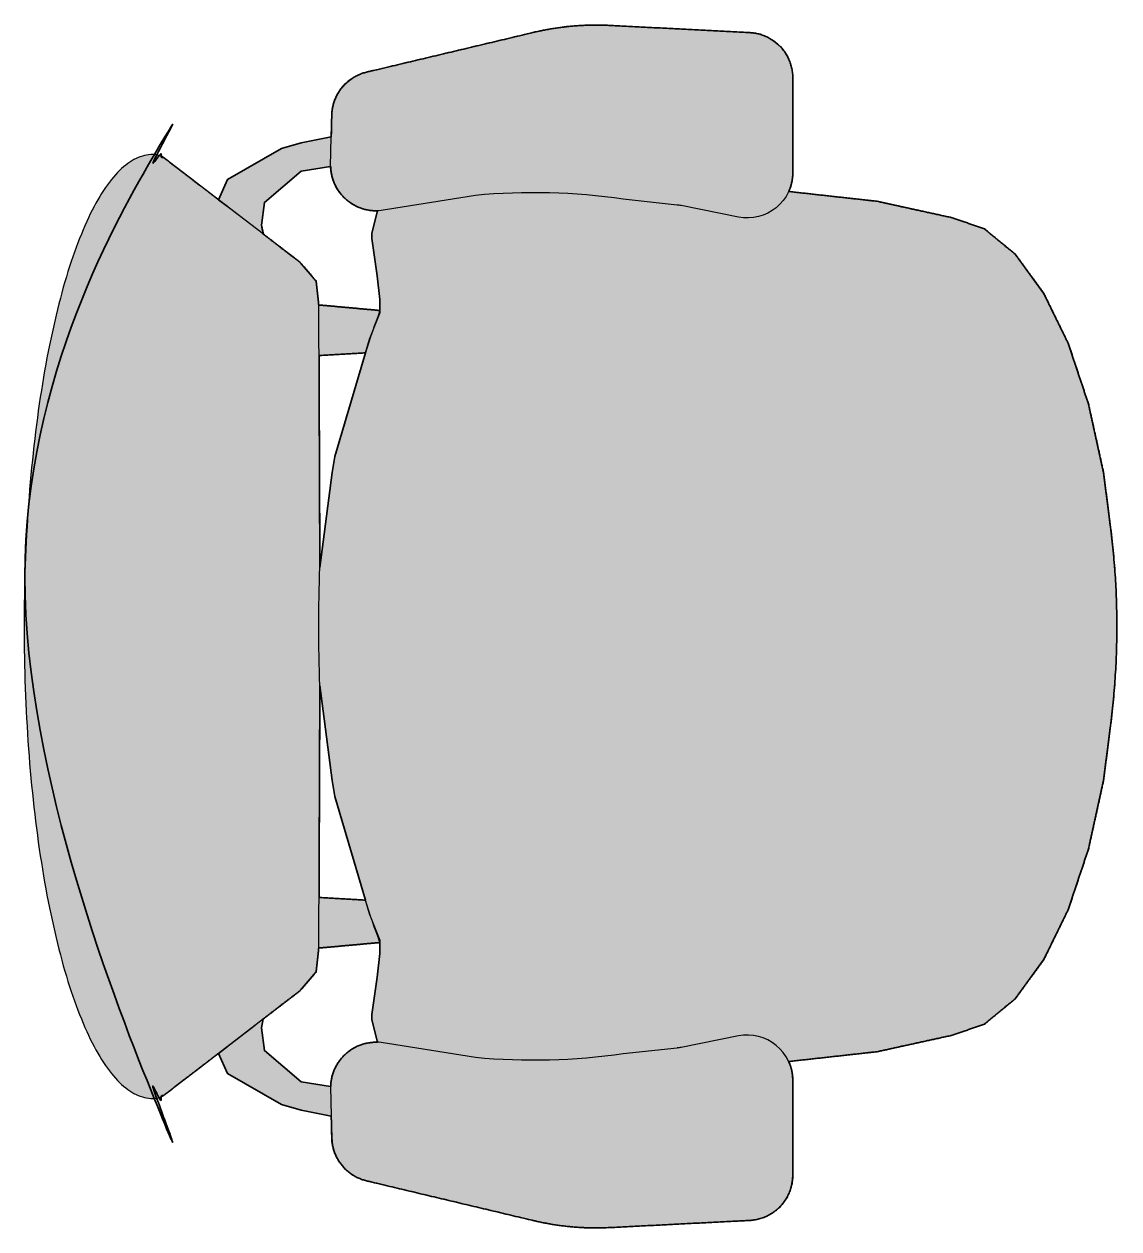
# Model space of a CAD drawing. Header units: millimetres. Extents: x 0 to 2114, y -1303 to 973.
# Drawn here: x 1347 to 1959, y -1134 to -460 of the extents above; entities that cross this region are included whole.
import ezdxf

# ---------------------------------------------------------------- set-up
doc = ezdxf.new("R2010")
doc.units = ezdxf.units.MM
doc.layers.add('Blocks', color=7, linetype='Continuous')
doc.layers.add('Blocks$Fill', color=7, linetype='Continuous', true_color=0xffffff)
doc.layers.add('Blocks$Inner', color=7, linetype='Continuous', lineweight=25, true_color=0x007f00)
doc.layers.add('Blocks$Outline', color=7, linetype='Continuous', lineweight=35, true_color=0xff3f3f)

# ---------------------------------------------------------------- blocks, each defined once
blk = doc.blocks.new('Aeron Size B Office Chair Top')
at = {"layer": 'Blocks$Fill'}
h = blk.add_hatch(color=256, dxfattribs=at)
h.paths.add_polyline_path([(419.86, -438.42), (419.86, -438.97), (419.84, -439.52), (419.81, -440.08), (419.77, -440.64), (419.71, -441.21), (419.64, -441.77), (419.56, -442.34), (419.46, -442.92), (419.35, -443.49), (419.23, -444.06), (419.09, -444.64), (418.94, -445.21), (418.77, -445.79), (418.59, -446.36), (418.4, -446.93), (418.19, -447.5), (417.96, -448.07), (417.72, -448.64), (417.47, -449.2), (417.2, -449.76), (416.91, -450.31), (416.61, -450.86), (416.3, -451.4), (415.97, -451.93), (415.63, -452.46), (415.28, -452.98), (414.91, -453.49), (414.53, -454), (414.14, -454.49), (413.73, -454.98), (413.31, -455.45), (412.88, -455.92), (412.44, -456.37), (411.98, -456.81), (411.52, -457.24), (411.05, -457.66), (410.56, -458.07), (410.07, -458.46), (409.57, -458.84), (409.06, -459.21), (408.54, -459.57), (408.02, -459.91), (407.48, -460.23), (406.95, -460.54), (406.4, -460.84), (405.86, -461.12), (405.31, -461.39), (404.75, -461.65), (404.19, -461.89), (403.63, -462.11), (403.07, -462.32), (402.5, -462.52), (401.93, -462.7), (401.37, -462.87), (400.8, -463.02), (400.23, -463.16), (399.67, -463.28), (399.1, -463.4), (398.54, -463.49), (397.98, -463.58), (397.42, -463.65), (396.87, -463.71), (396.31, -463.75), (395.77, -463.79), (317.87, -467.78), (315.17, -467.9), (312.46, -467.96), (309.75, -467.98), (307.03, -467.95), (304.32, -467.87), (301.6, -467.75), (298.89, -467.57), (296.18, -467.35), (293.48, -467.08), (290.78, -466.76), (288.08, -466.39), (285.4, -465.97), (282.73, -465.51), (280.06, -465), (277.41, -464.44), (274.77, -463.84), (181.75, -441.69), (181.28, -441.58), (180.81, -441.45), (180.34, -441.31), (179.86, -441.16), (179.39, -441.01), (178.92, -440.84), (178.45, -440.66), (177.98, -440.47), (177.51, -440.28), (177.04, -440.07), (176.57, -439.85), (176.11, -439.62), (175.65, -439.38), (175.19, -439.13), (174.74, -438.87), (174.29, -438.59), (173.85, -438.31), (173.41, -438.02), (172.97, -437.72), (172.54, -437.41), (172.11, -437.09), (171.69, -436.76), (171.28, -436.41), (170.87, -436.06), (170.47, -435.71), (170.08, -435.34), (169.69, -434.96), (169.32, -434.57), (168.95, -434.18), (168.58, -433.78), (168.23, -433.37), (167.89, -432.95), (167.55, -432.53), (167.22, -432.1), (166.91, -431.66), (166.6, -431.21), (166.3, -430.76), (166.01, -430.31), (165.74, -429.85), (165.47, -429.38), (165.21, -428.91), (164.96, -428.43), (164.73, -427.95), (164.5, -427.47), (164.29, -426.98), (164.09, -426.49), (163.89, -426), (163.71, -425.51), (163.54, -425.01), (163.38, -424.51), (163.23, -424.01), (163.09, -423.51), (162.96, -423.01), (162.85, -422.51), (162.74, -422.01), (162.64, -421.51), (162.56, -421.01), (162.48, -420.51), (162.42, -420.02), (162.36, -419.52), (162.32, -419.03), (162.29, -418.54), (162.26, -418.05), (162.24, -417.56), (161.97, -405.58), (145.23, -402.23), (134.11, -399.05), (103.95, -381.59), (98.98, -370.41), (103.93, -366.6), (69.15, -393.3), (68.97, -393.44), (68.79, -393.57), (68.6, -393.7), (68.41, -393.82), (68.21, -393.95), (68.02, -394.07), (67.82, -394.18), (67.62, -394.29), (67.41, -394.4), (67.21, -394.5), (67, -394.6), (66.79, -394.7), (66.57, -394.79), (66.36, -394.88), (66.14, -394.96), (65.92, -395.04), (65.7, -395.11), (65.48, -395.18), (65.26, -395.24), (65.04, -395.3), (64.81, -395.36), (64.59, -395.41), (64.36, -395.46), (64.13, -395.5), (63.9, -395.53), (63.68, -395.57), (63.45, -395.59), (63.22, -395.62), (62.99, -395.64), (62.77, -395.65), (62.54, -395.66), (62.31, -395.66), (61.72, -395.65), (61.13, -395.63), (60.54, -395.58), (59.95, -395.52), (59.36, -395.44), (58.77, -395.34), (58.19, -395.23), (57.6, -395.1), (57.01, -394.95), (56.43, -394.78), (55.84, -394.59), (55.26, -394.39), (54.67, -394.17), (54.09, -393.93), (53.5, -393.68), (52.92, -393.41), (52.34, -393.12), (51.76, -392.81), (51.18, -392.48), (50.59, -392.14), (50.01, -391.78), (49.43, -391.4), (48.86, -391.01), (48.28, -390.6), (47.7, -390.17), (47.13, -389.72), (46.55, -389.26), (45.98, -388.77), (45.4, -388.27), (44.83, -387.76), (43.69, -386.68), (42.56, -385.52), (41.43, -384.3), (40.3, -383.02), (39.18, -381.66), (38.07, -380.24), (36.97, -378.75), (35.87, -377.2), (34.78, -375.58), (33.69, -373.9), (32.62, -372.15), (31.55, -370.33), (30.49, -368.46), (28.39, -364.52), (26.34, -360.32), (24.32, -355.89), (22.34, -351.21), (20.4, -346.29), (18.51, -341.15), (16.67, -335.79), (14.87, -330.2), (13.13, -324.41), (11.43, -318.41), (8.22, -305.81), (5.23, -292.46), (2.49, -278.43), (0, -263.78), (-2.22, -248.55), (-4.16, -232.83), (-5.82, -216.67), (-7.19, -200.16), (-8.26, -183.35), (-9.02, -166.32), (-9.49, -149.14), (-9.64, -131.89), (-9.49, -114.64), (-9.02, -97.46), (-8.26, -80.43), (-7.19, -63.62), (-5.82, -47.1), (-4.16, -30.95), (-2.22, -15.22), (0, 0), (2.49, 14.66), (5.23, 28.69), (8.22, 42.03), (11.43, 54.63), (13.13, 60.63), (14.87, 66.43), (16.67, 72.01), (18.51, 77.38), (20.4, 82.52), (22.34, 87.43), (24.32, 92.11), (26.34, 96.55), (28.39, 100.74), (30.49, 104.69), (31.55, 106.56), (32.62, 108.38), (33.69, 110.12), (34.78, 111.81), (35.87, 113.43), (36.97, 114.98), (38.07, 116.47), (39.18, 117.89), (40.3, 119.24), (41.43, 120.53), (42.56, 121.75), (43.69, 122.9), (44.83, 123.98), (45.4, 124.5), (45.98, 125), (46.55, 125.48), (47.12, 125.94), (47.7, 126.39), (48.28, 126.82), (48.86, 127.23), (49.43, 127.63), (50.01, 128.01), (50.59, 128.37), (51.18, 128.71), (51.76, 129.03), (52.34, 129.34), (52.92, 129.63), (53.5, 129.9), (54.09, 130.16), (54.67, 130.4), (55.26, 130.62), (55.84, 130.82), (56.43, 131), (57.01, 131.17), (57.6, 131.32), (58.19, 131.45), (58.77, 131.57), (59.36, 131.66), (59.95, 131.74), (60.54, 131.81), (61.13, 131.85), (61.72, 131.88), (62.31, 131.89), (62.54, 131.88), (62.77, 131.87), (62.99, 131.86), (63.22, 131.84), (63.45, 131.82), (63.68, 131.79), (63.9, 131.76), (64.13, 131.72), (64.36, 131.68), (64.59, 131.63), (64.81, 131.58), (65.04, 131.53), (65.26, 131.47), (65.48, 131.4), (65.7, 131.33), (65.92, 131.26), (66.14, 131.18), (66.36, 131.1), (66.57, 131.01), (66.79, 130.92), (67, 130.83), (67.21, 130.73), (67.41, 130.62), (67.62, 130.52), (67.82, 130.41), (68.02, 130.29), (68.21, 130.17), (68.41, 130.05), (68.6, 129.92), (68.79, 129.79), (68.97, 129.66), (69.15, 129.52), (103.93, 102.82), (98.98, 106.64), (103.95, 117.82), (134.11, 135.28), (145.23, 138.45), (161.97, 141.8), (162.24, 153.78), (162.26, 154.27), (162.29, 154.76), (162.32, 155.25), (162.36, 155.74), (162.42, 156.24), (162.48, 156.74), (162.56, 157.24), (162.64, 157.74), (162.74, 158.24), (162.85, 158.74), (162.96, 159.24), (163.09, 159.74), (163.23, 160.24), (163.38, 160.74), (163.54, 161.23), (163.71, 161.73), (163.89, 162.23), (164.09, 162.72), (164.29, 163.21), (164.5, 163.69), (164.73, 164.18), (164.96, 164.66), (165.21, 165.13), (165.47, 165.6), (165.74, 166.07), (166.01, 166.53), (166.3, 166.99), (166.6, 167.44), (166.91, 167.88), (167.22, 168.32), (167.55, 168.75), (167.89, 169.18), (168.23, 169.59), (168.58, 170), (168.95, 170.41), (169.32, 170.8), (169.69, 171.19), (170.08, 171.56), (170.47, 171.93), (170.87, 172.29), (171.28, 172.64), (171.69, 172.98), (172.11, 173.31), (172.54, 173.63), (172.97, 173.94), (173.41, 174.25), (173.85, 174.54), (174.29, 174.82), (174.74, 175.09), (175.19, 175.35), (175.65, 175.6), (176.11, 175.84), (176.57, 176.07), (177.04, 176.29), (177.51, 176.5), (177.98, 176.7), (178.45, 176.89), (178.92, 177.06), (179.39, 177.23), (179.86, 177.39), (180.34, 177.54), (180.81, 177.67), (181.28, 177.8), (181.75, 177.92), (274.77, 200.06), (277.41, 200.67), (280.06, 201.22), (282.73, 201.73), (285.4, 202.2), (288.08, 202.61), (290.78, 202.98), (293.48, 203.3), (296.18, 203.57), (298.89, 203.8), (301.6, 203.97), (304.32, 204.1), (307.03, 204.18), (309.75, 204.21), (312.46, 204.19), (315.17, 204.12), (317.87, 204.01), (395.77, 200.01), (396.31, 199.98), (396.87, 199.93), (397.42, 199.87), (397.98, 199.8), (398.54, 199.72), (399.1, 199.62), (399.67, 199.51), (400.23, 199.38), (400.8, 199.24), (401.37, 199.09), (401.93, 198.92), (402.5, 198.74), (403.07, 198.55), (403.63, 198.34), (404.19, 198.11), (404.75, 197.87), (405.31, 197.62), (405.86, 197.35), (406.4, 197.07), (406.95, 196.77), (407.48, 196.46), (408.02, 196.13), (408.54, 195.79), (409.06, 195.44), (409.57, 195.07), (410.07, 194.69), (410.56, 194.29), (411.05, 193.89), (411.52, 193.47), (411.98, 193.04), (412.44, 192.6), (412.88, 192.14), (413.31, 191.68), (413.73, 191.2), (414.14, 190.72), (414.53, 190.22), (414.91, 189.72), (415.28, 189.2), (415.63, 188.68), (415.97, 188.16), (416.3, 187.62), (416.61, 187.08), (416.91, 186.53), (417.2, 185.98), (417.47, 185.42), (417.72, 184.86), (417.96, 184.3), (418.19, 183.73), (418.4, 183.16), (418.59, 182.59), (418.77, 182.01), (418.94, 181.44), (419.09, 180.86), (419.23, 180.29), (419.35, 179.71), (419.46, 179.14), (419.56, 178.57), (419.64, 178), (419.71, 177.43), (419.77, 176.87), (419.81, 176.31), (419.84, 175.75), (419.86, 175.2), (419.86, 174.65), (419.86, 121.81), (419.86, 121.15), (419.83, 120.48), (419.79, 119.81), (419.72, 119.14), (419.64, 118.47), (419.55, 117.8), (419.43, 117.12), (419.29, 116.45), (419.14, 115.78), (418.97, 115.12), (418.78, 114.45), (418.57, 113.79), (418.34, 113.14), (418.09, 112.49), (417.83, 111.85), (417.55, 111.21), (466.89, 105.73), (508.99, 96.52), (527.01, 90.24), (544.22, 76.05), (559.99, 54.45), (573.77, 26.22), (585.06, -7.64), (593.47, -45.93), (597.5, -77.77), (598.98, -91.23), (600.05, -104.75), (600.69, -118.31), (600.9, -131.89), (600.69, -145.47), (600.05, -159.03), (598.98, -172.54), (597.5, -186), (593.47, -217.84), (585.06, -256.13), (573.77, -289.99), (559.99, -318.23), (544.22, -339.82), (527.01, -354.01), (508.99, -360.29), (466.89, -369.5), (417.55, -374.99), (417.83, -375.62), (418.09, -376.27), (418.34, -376.91), (418.57, -377.57), (418.78, -378.23), (418.97, -378.89), (419.14, -379.56), (419.29, -380.23), (419.43, -380.9), (419.55, -381.57), (419.64, -382.24), (419.72, -382.92), (419.79, -383.59), (419.83, -384.26), (419.86, -384.92), (419.86, -385.59)], flags=0)
h.paths.add_polyline_path([(187.85, -364.22), (184.72, -351.68), (184.72, -348.71), (187.69, -327.92), (189.18, -314.56), (189.18, -308.48), (155.02, -311.59), (153.53, -324.95), (144.62, -335.35), (124, -351.18), (123, -356.19), (124.59, -368.89), (145.23, -386.35), (161.63, -388.88), (161.65, -388.36), (161.68, -387.84), (161.72, -387.31), (161.77, -386.79), (161.84, -386.26), (161.91, -385.73), (162, -385.2), (162.1, -384.66), (162.21, -384.13), (162.34, -383.59), (162.47, -383.06), (162.62, -382.52), (162.78, -381.99), (162.96, -381.45), (163.14, -380.92), (163.34, -380.39), (163.55, -379.87), (163.78, -379.34), (164.02, -378.82), (164.27, -378.3), (164.53, -377.79), (164.8, -377.28), (165.09, -376.78), (165.39, -376.28), (165.7, -375.79), (166.02, -375.3), (166.36, -374.82), (166.7, -374.35), (167.06, -373.89), (167.43, -373.43), (167.8, -372.98), (168.19, -372.55), (168.59, -372.12), (169, -371.7), (169.42, -371.28), (169.84, -370.88), (170.28, -370.49), (170.72, -370.11), (171.18, -369.75), (171.63, -369.39), (172.1, -369.04), (172.57, -368.71), (173.05, -368.38), (173.54, -368.07), (174.03, -367.77), (174.52, -367.49), (175.02, -367.21), (175.53, -366.95), (176.03, -366.7), (176.54, -366.46), (177.06, -366.23), (177.57, -366.02), (178.09, -365.82), (178.61, -365.63), (179.13, -365.46), (179.65, -365.29), (180.17, -365.14), (180.69, -365), (181.22, -364.87), (181.73, -364.76), (182.25, -364.65), (182.77, -364.56), (183.29, -364.48), (183.8, -364.41), (184.3, -364.35), (184.81, -364.3), (185.31, -364.26), (185.82, -364.23), (186.33, -364.21), (186.84, -364.2), (187.34, -364.2)], flags=0)
h.paths.add_polyline_path([(155.14, -283.29), (181.03, -284.81), (163.93, -226.93), (162.44, -218.02), (155.62, -164.82)], flags=0)
h.paths.add_polyline_path([(155.14, 19.51), (155.62, -98.96), (162.44, -45.75), (163.93, -36.84), (181.03, 21.04)], flags=0)
h.paths.add_polyline_path([(124, 87.4), (144.62, 71.57), (153.53, 61.18), (155.02, 47.81), (189.18, 44.7), (189.18, 50.78), (187.69, 64.15), (184.72, 84.94), (184.72, 87.91), (187.85, 100.44), (187.34, 100.43), (186.84, 100.43), (186.33, 100.44), (185.82, 100.45), (185.31, 100.48), (184.81, 100.52), (184.3, 100.57), (183.8, 100.63), (183.29, 100.7), (182.77, 100.78), (182.25, 100.88), (181.73, 100.98), (181.22, 101.1), (180.69, 101.22), (180.17, 101.36), (179.65, 101.52), (179.13, 101.68), (178.61, 101.86), (178.09, 102.05), (177.57, 102.25), (177.06, 102.46), (176.54, 102.68), (176.03, 102.92), (175.53, 103.17), (175.02, 103.44), (174.52, 103.71), (174.03, 104), (173.54, 104.3), (173.05, 104.61), (172.57, 104.93), (172.1, 105.27), (171.63, 105.61), (171.18, 105.97), (170.72, 106.34), (170.28, 106.72), (169.84, 107.11), (169.42, 107.51), (169, 107.92), (168.59, 108.34), (168.19, 108.77), (167.8, 109.21), (167.43, 109.66), (167.06, 110.11), (166.7, 110.58), (166.36, 111.05), (166.02, 111.53), (165.7, 112.01), (165.39, 112.51), (165.09, 113), (164.8, 113.51), (164.53, 114.02), (164.27, 114.53), (164.02, 115.05), (163.78, 115.57), (163.55, 116.09), (163.34, 116.62), (163.14, 117.15), (162.96, 117.68), (162.78, 118.21), (162.62, 118.75), (162.47, 119.28), (162.34, 119.82), (162.21, 120.35), (162.1, 120.89), (162, 121.42), (161.91, 121.95), (161.84, 122.48), (161.77, 123.01), (161.72, 123.54), (161.68, 124.06), (161.65, 124.58), (161.63, 125.1), (145.23, 122.58), (124.59, 105.12), (123, 92.42)], flags=0)
at = {"layer": 'Blocks$Inner'}
for p, q in [((181.75, 177.92), (274.77, 200.06)), ((419.86, 174.65), (419.86, 121.81)), ((119.48, 90.88), (69.15, 129.52)), ((242.51, 109.03), (193.32, 101.22)), ((355.23, 103.65), (325.1, 106.91)), ((389.48, 96.9), (357.48, 103.3)), ((181.03, -284.81), (155.14, -283.29)), ((155.02, -311.59), (189.18, -308.48)), ((69.15, -393.3), (119.48, -354.66)), ((389.48, -360.68), (357.48, -367.08)), ((242.51, -372.8), (193.32, -365)), ((355.23, -367.43), (325.1, -370.68)), ((419.86, -438.42), (419.86, -385.59)), ((181.75, -441.69), (274.77, -463.84)), ((317.87, -467.78), (395.77, -463.79))]:
    blk.add_line(p, q, dxfattribs=at)
for points in [[(317.87, 204.01), (395.77, 200.01)], [(161.63, 125.1), (161.97, 141.8), (162.24, 153.78)], [(161.63, 125.1), (145.23, 122.58), (124.59, 105.12), (123, 92.42), (124.03, 87.29), (98.98, 106.64), (103.95, 117.82), (134.11, 135.28), (145.23, 138.45), (161.97, 141.8)], [(597.5, -77.77), (593.47, -45.93), (585.06, -7.64), (573.77, 26.22), (559.99, 54.45), (544.22, 76.05), (527.01, 90.24), (508.99, 96.52), (466.89, 105.73), (417.55, 111.21)], [(187.87, 100.5), (184.72, 87.91), (184.72, 84.94), (187.69, 64.15), (189.18, 50.78), (189.18, 43.35), (183.24, 28.5), (163.93, -36.84), (162.44, -45.75), (155.62, -98.96)], [(155.02, 47.81), (153.53, 61.18), (144.62, 71.57), (124, 87.4)], [(155.62, -98.96), (155.02, 47.81), (189.18, 44.7)], [(181.03, 21.04), (155.14, 19.51)], [(124, -351.18), (144.62, -335.35), (153.53, -324.95), (155.02, -311.59), (155.62, -164.82)], [(155.62, -164.82), (162.44, -218.02), (163.93, -226.93), (183.24, -292.28), (189.18, -307.13), (189.18, -314.56), (187.69, -327.92), (184.72, -348.71), (184.72, -351.68), (187.87, -364.27)], [(417.55, -374.99), (466.89, -369.5), (508.99, -360.29), (527.01, -354.01), (544.22, -339.82), (559.99, -318.23), (573.77, -289.99), (585.06, -256.13), (593.47, -217.84), (597.5, -186)], [(161.63, -388.88), (145.23, -386.35), (124.59, -368.89), (123, -356.19), (124.03, -351.07), (98.98, -370.41), (103.95, -381.59), (134.11, -399.05), (145.23, -402.23), (161.97, -405.58)], [(161.63, -388.88), (161.97, -405.58), (162.24, -417.56)]]:
    blk.add_lwpolyline(points, dxfattribs=at)
at = {"layer": 'Blocks$Inner', "extrusion": (0, 0, -1)}
for centre, radius, start, end in [((-310.07, 51.81), 152.4, 76.6075, 92.93567), ((-394.46, 174.65), 25.4, 92.93567, 180), ((-187.64, 153.21), 25.4, 1.30195, 76.6075), ((-187.02, 125.83), 25.4, 277.275, 358.36397), ((-394.46, 121.81), 25.4, 180, 281.30993), ((-187.02, 125.83), 25.4, 255.61861, 277.275), ((-978.7, -131.89), 823.73, 357.70903, 2.29097), ((-736.71, -106.78), 583.5, 339.77756, 342.2357), ((-352.5, -342.17), 25.4, 258.69007, 263.82982), ((-274.88, -24.09), 350.22, 261.75637, 275.30328)]:
    blk.add_arc(centre, radius, start, end, dxfattribs=at)
at = {"layer": 'Blocks$Inner'}
for centre, radius, start, end in [((62.19, 120.46), 11.43, 52.48089, 89.37752), ((274.88, -239.69), 350.22, 81.75637, 95.30328), ((352.5, 78.4), 25.4, 78.69007, 83.82982), ((736.71, -156.99), 583.5, 159.77756, 162.2357), ((169.1, -131.89), 431.8, 352.80044, 7.19956), ((394.46, -385.59), 25.4, 360, 101.30993), ((187.02, -389.6), 25.4, 97.275, 178.36397), ((187.02, -389.6), 25.4, 75.61861, 97.275), ((62.19, -384.23), 11.43, 270.62248, 307.51911), ((187.64, -416.98), 25.4, 181.30195, 256.6075), ((394.46, -438.42), 25.4, 272.93567, 0), ((310.07, -315.58), 152.4, 256.6075, 272.93567)]:
    blk.add_arc(centre, radius, start, end, dxfattribs=at)
blk.add_open_spline([(62.31, 131.89), (59.16, 131.88), (52.9, 130.38), (43.63, 123.63), (34.7, 112.51), (26.23, 97.2), (18.39, 77.98), (8.92, 47.56), (-0.72, 1.52), (-7.99, -62.83), (-10.47, -131.89), (-7.99, -200.94), (-0.72, -265.29), (10.85, -320.55), (25.92, -362.95), (40.55, -385.15), (52.9, -394.16), (59.16, -395.66), (62.31, -395.66)], degree=3, knots=[70.810052, 70.810052, 70.810052, 70.810052, 70.851719, 70.893385, 70.935052, 70.976719, 71.018385, 71.060052, 71.143385, 71.226719, 71.310052, 71.393385, 71.476719, 71.560052, 71.643385, 71.726719, 71.768385, 71.810052, 71.810052, 71.810052, 71.810052], dxfattribs=at)
at = {"layer": 'Blocks$Outline'}
for points in [[(103.93, 102.82), (98.98, 106.64), (103.95, 117.82), (134.11, 135.28), (145.23, 138.45), (161.97, 141.8)], [(161.63, 125.1), (145.23, 122.58), (124.59, 105.12), (123, 92.42), (124, 87.4)], [(189.18, 44.7), (189.18, 50.78), (187.69, 64.15), (184.72, 84.94), (184.72, 87.91), (187.85, 100.44)], [(155.62, -98.96), (162.44, -45.75), (163.93, -36.84), (181.03, 21.04)], [(181.03, -284.81), (163.93, -226.93), (162.44, -218.02), (155.62, -164.82)], [(187.85, -364.22), (184.72, -351.68), (184.72, -348.71), (187.69, -327.92), (189.18, -314.56), (189.18, -308.48)], [(124, -351.18), (123, -356.19), (124.59, -368.89), (145.23, -386.35), (161.63, -388.88)], [(161.97, -405.58), (145.23, -402.23), (134.11, -399.05), (103.95, -381.59), (98.98, -370.41), (103.93, -366.6)]]:
    blk.add_lwpolyline(points, dxfattribs=at)
for points, weights, degree, knots in [([(161.97, 141.8), (162.11, 147.79), (162.24, 153.78), (162.69, 173.38), (181.75, 177.92), (228.26, 188.99), (274.77, 200.06), (296.04, 205.13), (317.87, 204.01), (356.82, 202.01), (395.77, 200.01)], [1, 1, 1, 0.791727306417, 1, 1, 1, 0.98986543977, 1, 1, 1], 2, [918.92396, 918.92396, 918.92396, 930.910211, 930.910211, 964.294187, 964.294187, 1059.910245, 1059.910245, 1103.34125, 1103.34125, 1181.334478, 1181.334478, 1181.334478]), ([(395.77, 200.01), (419.86, 198.78), (419.86, 174.65), (419.86, 148.23), (419.86, 121.81), (419.86, 116.26), (417.55, 111.21)], [1, 0.724987845406, 1, 1, 1, 0.953179529535, 0.951970761169], 2, [522.494717, 522.494717, 522.494717, 561.091519, 561.091519, 613.927687, 613.927687, 624.865831, 624.865831, 624.865831]), ([(103.93, -366.6), (92.33, -375.5), (80.74, -384.4), (69.15, -393.3), (67.17, -394.82), (64.81, -395.64), (62.31, -395.66), (59.16, -395.66), (52.9, -394.16), (40.55, -385.15), (25.92, -362.95), (10.85, -320.55), (-0.72, -265.29), (-7.99, -200.94), (-10.47, -131.89), (-7.99, -62.83), (-0.72, 1.52), (8.92, 47.56), (18.39, 77.98), (26.23, 97.2), (34.7, 112.51), (43.63, 123.63), (52.9, 130.38), (59.16, 131.88), (62.31, 131.89), (64.81, 131.86), (67.17, 131.04), (69.15, 129.52), (80.74, 120.62), (92.33, 111.72), (103.93, 102.82)], [1, 1, 1, 1, 0.965739663594, 0.965739663594, 1, 1, 1, 1, 1, 1, 1, 1, 1, 1, 1, 1, 1, 1, 1, 1, 1, 1, 1, 0.965739663588, 0.965739663588, 1, 1, 1, 1], 3, [-123.014956, -123.014956, -123.014956, -123.014956, -79.170603, -79.170603, -79.170603, -71.810052, -71.810052, -71.810052, -71.768385, -71.726719, -71.643385, -71.560052, -71.476719, -71.393385, -71.310052, -71.226719, -71.143385, -71.060052, -71.018385, -70.976719, -70.935052, -70.893385, -70.851719, -70.810052, -70.810052, -70.810052, -63.449501, -63.449501, -63.449501, -19.605148, -19.605148, -19.605148, -19.605148]), ([(187.85, 100.44), (185.82, 100.37), (183.8, 100.63), (162.25, 103.38), (161.63, 125.1)], [0.991305889957, 0.992459663631, 1, 0.759901516679, 1], 2, [862.205652, 862.205652, 862.205652, 866.271431, 866.271431, 902.219275, 902.219275, 902.219275]), ([(417.55, 111.21), (442.22, 108.47), (466.89, 105.73), (487.94, 101.12), (508.99, 96.52), (518, 93.38), (527.01, 90.24), (535.61, 83.14), (544.22, 76.05), (552.1, 65.25), (559.99, 54.45), (566.88, 40.33), (573.77, 26.22), (579.42, 9.29), (585.06, -7.64), (589.27, -26.79), (593.47, -45.93), (595.48, -61.85), (597.5, -77.77), (604.33, -131.89), (597.5, -186), (595.48, -201.92), (593.47, -217.84), (589.27, -236.99), (585.06, -256.13), (579.42, -273.06), (573.77, -289.99), (566.88, -304.11), (559.99, -318.23), (552.1, -329.02), (544.22, -339.82), (535.61, -346.92), (527.01, -354.01), (518, -357.15), (508.99, -360.29), (487.94, -364.9), (466.89, -369.5), (442.22, -372.25), (417.55, -374.99)], [1, 1, 1, 1, 1, 1, 1, 1, 1, 1, 1, 1, 1, 1, 1, 1, 1, 1, 1, 0.992115660889, 1, 1, 1, 1, 1, 1, 1, 1, 1, 1, 1, 1, 1, 1, 1, 1, 1, 1, 1], 2, [-706.430941, -706.430941, -706.430941, -656.783754, -656.783754, -613.690003, -613.690003, -594.604045, -594.604045, -572.302594, -572.302594, -545.56029, -545.56029, -514.145143, -514.145143, -478.448263, -478.448263, -439.248177, -439.248177, -407.154368, -407.154368, -298.637803, -298.637803, -266.543994, -266.543994, -227.343909, -227.343909, -191.647028, -191.647028, -160.231881, -160.231881, -133.489578, -133.489578, -111.188126, -111.188126, -92.102168, -92.102168, -49.008417, -49.008417, 0.63877, 0.63877, 0.63877]), ([(161.63, -388.88), (162.25, -367.16), (183.8, -364.41), (185.82, -364.15), (187.85, -364.22)], [1, 0.759901516678, 1, 0.992459663631, 0.991305889957], 2, [-379.724558, -379.724558, -379.724558, -343.776714, -343.776714, -339.710935, -339.710935, -339.710935]), ([(417.55, -374.99), (419.86, -380.03), (419.86, -385.59), (419.86, -412), (419.86, -438.42)], [0.951970761169, 0.953179529536, 1, 1, 1], 2, [-102.371114, -102.371114, -102.371114, -91.43297, -91.43297, -38.596803, -38.596803, -38.596803]), ([(419.86, -438.42), (419.86, -462.55), (395.77, -463.79), (356.82, -465.79), (317.87, -467.78), (296.04, -468.9), (274.77, -463.84), (228.26, -452.77), (181.75, -441.69), (162.69, -437.15), (162.24, -417.56), (162.11, -411.57), (161.97, -405.58)], [1, 0.724987845406, 1, 1, 1, 0.98986543977, 1, 1, 1, 0.791727306417, 1, 1, 1], 2, [-697.436564, -697.436564, -697.436564, -658.839761, -658.839761, -580.846533, -580.846533, -537.415528, -537.415528, -441.799471, -441.799471, -408.415494, -408.415494, -396.429243, -396.429243, -396.429243])]:
    blk.add_rational_spline(points, weights, degree=degree, knots=knots, dxfattribs=at)
for points, knots in [([(124, 87.4), (134.31, 79.49), (144.62, 71.57), (149.08, 66.37), (153.53, 61.18), (154.28, 54.49), (155.02, 47.81), (172.1, 46.26), (189.18, 44.7)], [-138.407261, -138.407261, -138.407261, -112.411286, -112.411286, -98.719282, -98.719282, -85.271071, -85.271071, -50.972767, -50.972767, -50.972767]), ([(189.18, -308.48), (172.1, -310.03), (155.02, -311.59), (154.28, -318.27), (153.53, -324.95), (149.08, -330.15), (144.62, -335.35), (134.31, -343.26), (124, -351.18)], [-87.434494, -87.434494, -87.434494, -53.13619, -53.13619, -39.687979, -39.687979, -25.995975, -25.995975, 0, 0, 0])]:
    blk.add_open_spline(points, degree=2, knots=knots, dxfattribs=at)
for points in [[(181.03, 21.04), (168.08, 20.27), (155.14, 19.51)], [(155.14, 19.51), (155.38, -39.72), (155.62, -98.96)], [(155.62, -164.82), (155.38, -224.05), (155.14, -283.29)], [(155.14, -283.29), (168.08, -284.05), (181.03, -284.81)]]:
    blk.add_open_spline(points, degree=2, dxfattribs=at)

msp = doc.modelspace()

# ---------------------------------------------------------------- block references
at = {"layer": 'Blocks'}
msp.add_blockref('Aeron Size B Office Chair Top', (1356.83, -665.2), dxfattribs=at)

doc.saveas('drawing.dxf')
